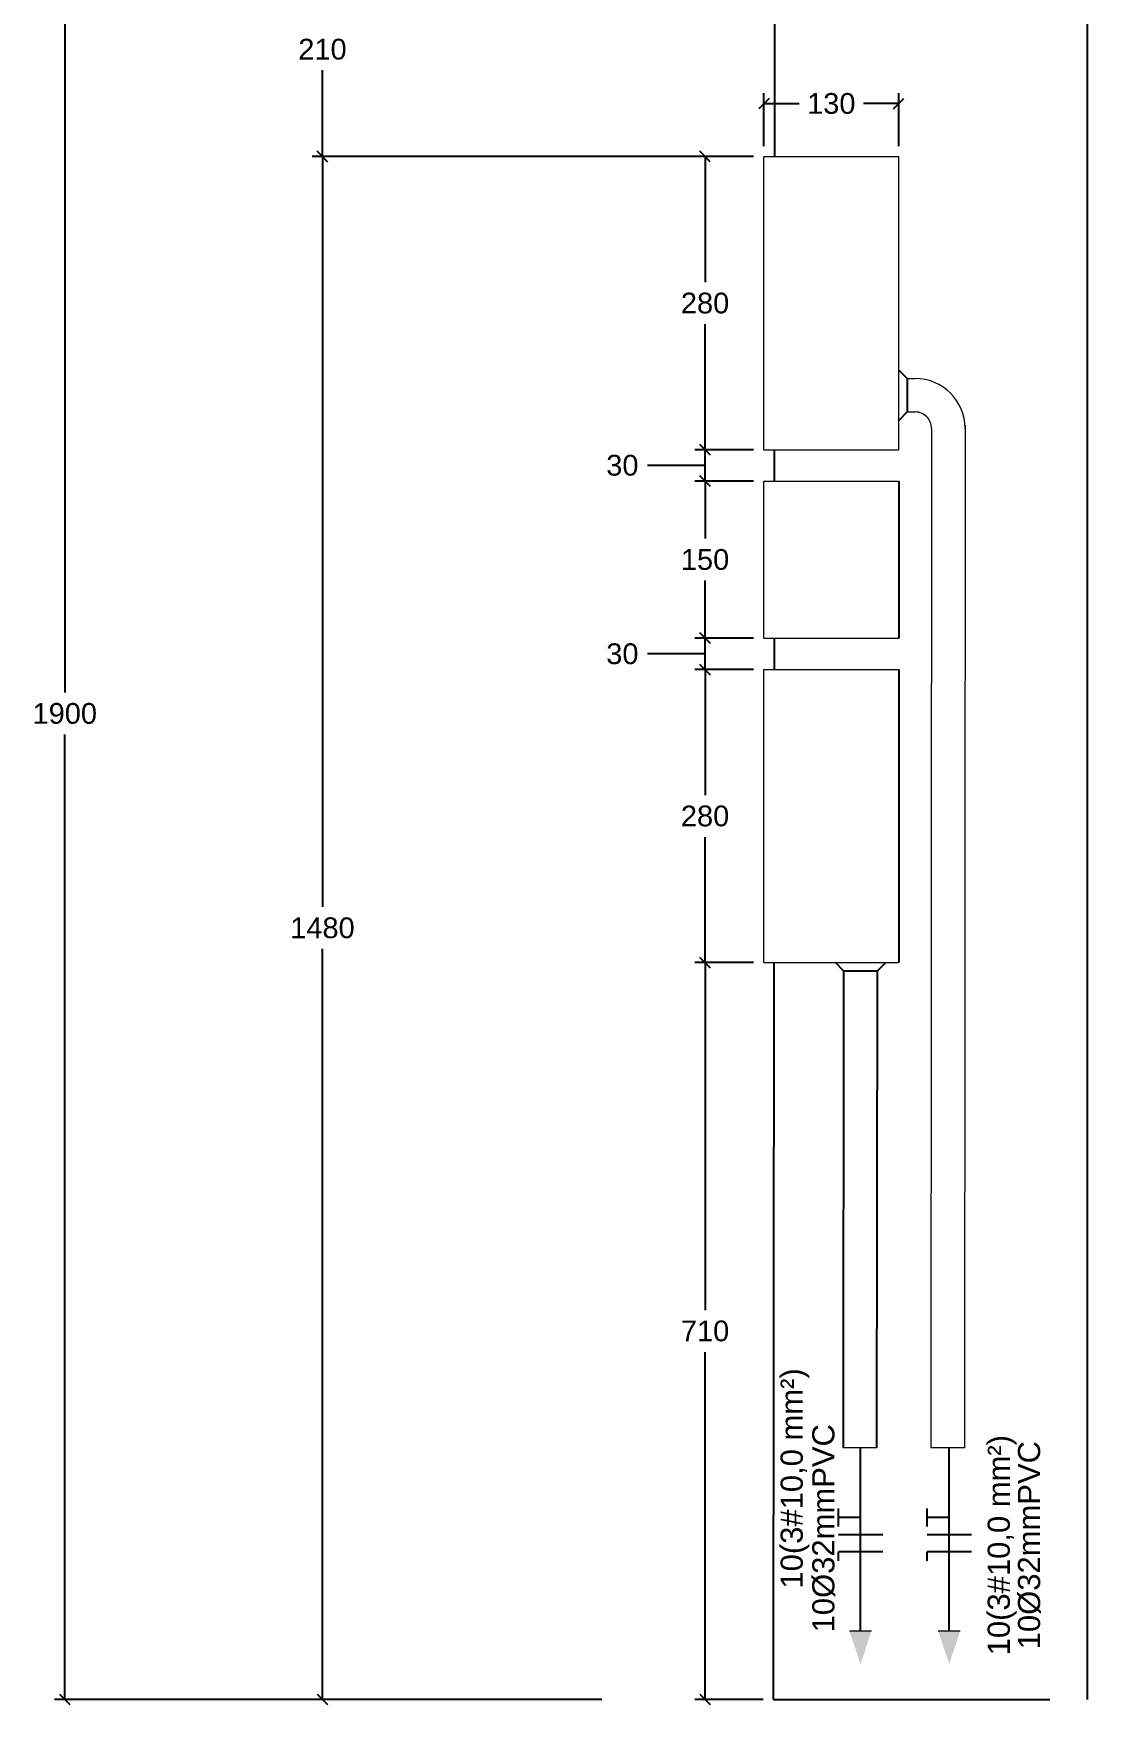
# Model space of a CAD drawing. Header units: inches. Extents: x -3 to 923, y -103 to 154.
# Drawn here: x 261.618 to 262.634, y -89.168 to -87.558 of the extents above; entities that cross this region are included whole.
import ezdxf
from ezdxf.enums import TextEntityAlignment as Align

# ---------------------------------------------------------------- set-up
doc = ezdxf.new("R2010")
doc.units = ezdxf.units.IN
doc.header["$LTSCALE"] = 10
doc.header["$MEASUREMENT"] = 0
doc.linetypes.add('HIDDEN', pattern=[0.375, 0.25, -0.125])
doc.layers.get('DEFPOINTS').update_dxf_attribs({"color": 8})
for name, color, linetype in [('Alvenaria', 8, 'Continuous'), ('Cotas', 1, 'Continuous'), ('DI-Textos_do_diagrama', 7, 'Continuous'), ('EL-Textos_condutos', 7, 'Continuous'), ('PARA-RAIOS', 240, 'Continuous'), ('QUADROS_E_CAIXAS', 240, 'Continuous'), ('TXT', 7, 'Continuous')]:
    doc.layers.add(name, color=color, linetype=linetype)
doc.styles.add('Arial', font='arial.ttf')
doc.dimstyles.new('RICARDO-1-10', dxfattribs={"dimtxt": 0.02, "dimasz": 0.01, "dimexe": 0.01, "dimexo": 0.01, "dimgap": 0.01, "dimtad": 0, "dimtih": 1, "dimtoh": 1, "dimdec": 0, "dimlfac": 1000, "dimzin": 0, "dimdsep": 46, "dimtxsty": 'Arial', "dimblk": 'OBLIQUE', "dimcen": 0, "dimclrt": 2, "dimadec": 0, "dimazin": 0, "dimtfac": 1, "dimtdec": 0, "dimtofl": 0, "dimtmove": 0, "dimatfit": 3, "dimldrblk": 'CLOSEDBLANK', "dimfxl": 0, "dimtolj": 1, "dimtzin": 0, "dimarcsym": 0})

# ---------------------------------------------------------------- blocks, each defined once
blk = doc.blocks.new('_Oblique')
at = {"color": 0, "linetype": 'ByBlock', "lineweight": -2}
blk.add_line((-0.5, -0.5), (0.5, 0.5), dxfattribs=at)
blk = doc.blocks.new('*D34')
at = {"layer": 'DEFPOINTS', "color": 0, "transparency": 16777216}
for p in [(262.2656, -88.4532), (262.3223, -88.4532), (262.3317, -89.1631)]:
    blk.add_point(p, dxfattribs=at)
at = {"layer": 'TXT', "color": 0, "lineweight": -2, "transparency": 16777216}
for p, q in [((262.3123, -88.4532), (262.2556, -88.4532)), ((262.2656, -88.4532), (262.2656, -88.788)), ((262.2656, -89.1631), (262.2656, -88.8284)), ((262.3217, -89.1631), (262.2556, -89.1631))]:
    blk.add_line(p, q, dxfattribs=at)
at = {"layer": 'TXT', "color": 0, "lineweight": -2, "transparency": 16777216, "xscale": 0.01, "yscale": 0.01, "zscale": 0.01}
for p, rotation in [((262.2656, -88.4532), 90), ((262.2656, -89.1631), 270)]:
    blk.add_blockref('_Oblique', p, dxfattribs=dict(at, rotation=rotation))
at = {"layer": 'TXT', "color": 2, "transparency": 16777216, "insert": (262.2656, -88.8082), "char_height": 0.02, "attachment_point": 5, "style": 'Arial'}
blk.add_mtext('\\A1;710', dxfattribs=at)
blk = doc.blocks.new('_ClosedBlank')
at = {"color": 0, "linetype": 'ByBlock', "lineweight": -2}
for p, q in [((-1, 0.17), (0, 0)), ((-1, 0.17), (-1, -0.17)), ((0, 0), (-1, -0.17))]:
    blk.add_line(p, q, dxfattribs=at)
blk = doc.blocks.new('*D35')
at = {"layer": 'DEFPOINTS', "color": 0, "transparency": 16777216}
for p in [(262.2656, -88.1405), (262.3223, -88.1405), (262.3223, -88.1708)]:
    blk.add_point(p, dxfattribs=at)
at = {"layer": 'TXT', "color": 0, "lineweight": -2, "transparency": 16777216}
for p, q in [((262.3123, -88.1405), (262.2556, -88.1405)), ((262.2656, -88.1708), (262.2656, -88.1405)), ((262.2301, -88.1557), (262.2101, -88.1557)), ((262.2656, -88.1557), (262.2301, -88.1557)), ((262.3123, -88.1708), (262.2556, -88.1708))]:
    blk.add_line(p, q, dxfattribs=at)
at = {"layer": 'TXT', "color": 0, "lineweight": -2, "transparency": 16777216, "xscale": 0.01, "yscale": 0.01, "zscale": 0.01}
for p, rotation in [((262.2656, -88.1405), 90), ((262.2656, -88.1708), 270)]:
    blk.add_blockref('_Oblique', p, dxfattribs=dict(at, rotation=rotation))
at = {"layer": 'TXT', "color": 2, "transparency": 16777216, "insert": (262.1859, -88.1557), "char_height": 0.02, "attachment_point": 5, "style": 'Arial'}
blk.add_mtext('\\A1;30', dxfattribs=at)
blk = doc.blocks.new('*D36')
at = {"layer": 'DEFPOINTS', "color": 0, "transparency": 16777216}
for p in [(262.2656, -87.959), (262.3223, -87.959), (262.3223, -87.9892)]:
    blk.add_point(p, dxfattribs=at)
at = {"layer": 'TXT', "color": 0, "lineweight": -2, "transparency": 16777216}
for p, q in [((262.3123, -87.959), (262.2556, -87.959)), ((262.2656, -87.9892), (262.2656, -87.959)), ((262.2301, -87.9741), (262.2101, -87.9741)), ((262.2656, -87.9741), (262.2301, -87.9741)), ((262.3123, -87.9892), (262.2556, -87.9892))]:
    blk.add_line(p, q, dxfattribs=at)
at = {"layer": 'TXT', "color": 0, "lineweight": -2, "transparency": 16777216, "xscale": 0.01, "yscale": 0.01, "zscale": 0.01}
for p, rotation in [((262.2656, -87.959), 90), ((262.2656, -87.9892), 270)]:
    blk.add_blockref('_Oblique', p, dxfattribs=dict(at, rotation=rotation))
at = {"layer": 'TXT', "color": 2, "transparency": 16777216, "insert": (262.1859, -87.9741), "char_height": 0.02, "attachment_point": 5, "style": 'Arial'}
blk.add_mtext('\\A1;30', dxfattribs=at)
blk = doc.blocks.new('*D37')
at = {"layer": 'DEFPOINTS', "color": 0, "transparency": 16777216}
for p in [(262.4523, -87.6255), (262.3223, -87.6765), (262.4523, -87.6765)]:
    blk.add_point(p, dxfattribs=at)
at = {"layer": 'TXT', "color": 0, "lineweight": -2, "transparency": 16777216}
for p, q in [((262.3223, -87.6665), (262.3223, -87.6155)), ((262.3223, -87.6255), (262.3562, -87.6255)), ((262.4523, -87.6255), (262.4184, -87.6255)), ((262.4523, -87.6665), (262.4523, -87.6155))]:
    blk.add_line(p, q, dxfattribs=at)
at = {"layer": 'TXT', "color": 0, "lineweight": -2, "transparency": 16777216, "xscale": 0.01, "yscale": 0.01, "zscale": 0.01, "rotation": 180}
blk.add_blockref('_Oblique', (262.3223, -87.6255), dxfattribs=at)
at = {"layer": 'TXT', "color": 0, "lineweight": -2, "transparency": 16777216, "xscale": 0.01, "yscale": 0.01, "zscale": 0.01}
blk.add_blockref('_Oblique', (262.4523, -87.6255), dxfattribs=at)
at = {"layer": 'TXT', "color": 2, "transparency": 16777216, "insert": (262.3873, -87.6255), "char_height": 0.02, "attachment_point": 5, "style": 'Arial'}
blk.add_mtext('\\A1;130', dxfattribs=at)
blk = doc.blocks.new('*D69')
at = {"layer": 'DEFPOINTS', "color": 0, "transparency": 16777216}
for p in [(262.3324, -87.2632), (261.6484, -89.1631), (262.1762, -89.1631)]:
    blk.add_point(p, dxfattribs=at)
at = {"layer": 'TXT', "color": 0, "lineweight": -2, "transparency": 16777216}
for p, q in [((262.3224, -87.2632), (261.6384, -87.2632)), ((261.6484, -87.2632), (261.6484, -88.193)), ((261.6484, -89.1631), (261.6484, -88.2334)), ((262.1662, -89.1631), (261.6384, -89.1631))]:
    blk.add_line(p, q, dxfattribs=at)
at = {"layer": 'TXT', "color": 0, "lineweight": -2, "transparency": 16777216, "xscale": 0.01, "yscale": 0.01, "zscale": 0.01}
for p, rotation in [((261.6484, -87.2632), 90), ((261.6484, -89.1631), 270)]:
    blk.add_blockref('_Oblique', p, dxfattribs=dict(at, rotation=rotation))
at = {"layer": 'TXT', "color": 2, "transparency": 16777216, "insert": (261.6484, -88.2132), "char_height": 0.02, "attachment_point": 5, "style": 'Arial'}
blk.add_mtext('\\A1;1900', dxfattribs=at)

msp = doc.modelspace()

# ---------------------------------------------------------------- hatches: boundary and pattern name
at = {"layer": 'Cotas', "linetype": 'Continuous', "lineweight": 0}
for points in [[(262.4261, -89.097), (262.4048, -89.097), (262.4155, -89.1291)], [(262.5116, -89.097), (262.4903, -89.097), (262.5009, -89.1291)]]:
    msp.add_hatch(color=0, dxfattribs=at).paths.add_polyline_path(points)

# ---------------------------------------------------------------- linework, layer by layer
at = {"layer": 'Alvenaria'}
for p, q in [((262.3324, -87.2632), (262.3324, -87.6765)), ((262.6343, -89.1631), (262.6343, -87.2632)), ((262.3317, -89.1631), (262.5335, -89.1631)), ((262.497, -89.1631), (262.5979, -89.1631))]:
    msp.add_line(p, q, dxfattribs=at)
at = {"layer": 'Alvenaria', "linetype": 'Continuous'}
for p, q in [((262.3324, -87.9892), (262.3324, -87.959)), ((262.3324, -88.1708), (262.3324, -88.1405)), ((262.3317, -89.1632), (262.3322, -88.4532)), ((262.3317, -89.1632), (262.5335, -89.1632))]:
    msp.add_line(p, q, dxfattribs=at)
at = {"layer": 'Cotas', "color": 0, "linetype": 'Continuous', "lineweight": 0}
for p, q in [((262.4603, -87.8903), (262.468, -87.8903)), ((262.4603, -87.9226), (262.468, -87.9226)), ((262.4048, -89.097), (262.4261, -89.097)), ((262.4903, -89.097), (262.5116, -89.097))]:
    msp.add_line(p, q, dxfattribs=at)
at = {"layer": 'Cotas', "color": 0, "linetype": 'HIDDEN', "lineweight": 0}
for p, q in [((262.4839, -87.9385), (262.4833, -88.9208)), ((262.5162, -87.9355), (262.5156, -88.9208)), ((262.431, -88.9208), (262.3987, -88.9208)), ((262.5156, -88.9208), (262.4833, -88.9208))]:
    msp.add_line(p, q, dxfattribs=at)
for radius in [0.0482, 0.0159]:
    msp.add_arc((262.468, -87.9385), radius, 0, 90, dxfattribs=at)
at = {"layer": 'EL-Textos_condutos', "linetype": 'Continuous', "lineweight": 0}
for p, q in [((262.3223, -87.6765), (262.4523, -87.6765)), ((262.3223, -87.959), (262.3223, -87.6765)), ((262.4523, -87.959), (262.4523, -87.6765)), ((262.3223, -87.959), (262.4523, -87.959)), ((262.3223, -88.1405), (262.3223, -87.9892)), ((262.3223, -87.9892), (262.4523, -87.9892)), ((262.3223, -88.1405), (262.4523, -88.1405)), ((262.3223, -88.4532), (262.3223, -88.1708)), ((262.3223, -88.1708), (262.4523, -88.1708)), ((262.3223, -88.4532), (262.4523, -88.4532))]:
    msp.add_line(p, q, dxfattribs=at)
at = {"layer": 'PARA-RAIOS'}
for p, q in [((262.3941, -88.9964), (262.3941, -88.9792)), ((262.4796, -88.9964), (262.4796, -88.9792)), ((262.4155, -88.9878), (262.3941, -88.9878)), ((262.5009, -88.9878), (262.4796, -88.9878)), ((262.4369, -89.0044), (262.3941, -89.0044)), ((262.5223, -89.0044), (262.4796, -89.0044)), ((262.4369, -89.021), (262.3941, -89.021)), ((262.3941, -89.0296), (262.3941, -89.021)), ((262.5223, -89.021), (262.4796, -89.021)), ((262.4796, -89.0296), (262.4796, -89.021))]:
    msp.add_line(p, q, dxfattribs=at)
at = {"layer": 'QUADROS_E_CAIXAS', "color": 7}
for p, q in [((262.4603, -87.8903), (262.4523, -87.8823)), ((262.4603, -87.8903), (262.4603, -87.9226)), ((262.4603, -87.9226), (262.4523, -87.9307)), ((262.3993, -88.4613), (262.3912, -88.4532)), ((262.4316, -88.4613), (262.3993, -88.4613)), ((262.4316, -88.4613), (262.4397, -88.4532))]:
    msp.add_line(p, q, dxfattribs=at)
at = {"layer": 'QUADROS_E_CAIXAS', "color": 0, "linetype": 'HIDDEN'}
for p, q in [((262.3991, -88.4611), (262.3987, -88.9208)), ((262.4314, -88.4613), (262.431, -88.9208))]:
    msp.add_line(p, q, dxfattribs=at)
at = {"layer": 'QUADROS_E_CAIXAS', "color": 7, "linetype": 'Continuous', "ltscale": 0.1}
for p, q in [((262.4155, -89.097), (262.4155, -88.9208)), ((262.5009, -89.097), (262.5009, -88.9208))]:
    msp.add_line(p, q, dxfattribs=at)
at = {"layer": 'TXT'}
for p, q in [((261.8968, -87.6765), (261.8968, -87.5934)), ((262.3123, -87.6765), (261.8868, -87.6765)), ((262.3123, -87.6765), (261.8868, -87.6765)), ((261.8968, -87.6765), (261.8968, -88.3996)), ((262.3123, -87.6765), (262.2556, -87.6765)), ((262.2656, -87.6765), (262.2656, -87.7976)), ((262.2656, -87.959), (262.2656, -87.838)), ((262.3123, -87.959), (262.2556, -87.959)), ((262.3123, -87.9892), (262.2556, -87.9892)), ((262.2656, -87.9892), (262.2656, -88.0447)), ((262.4523, -87.9892), (262.4523, -88.1405)), ((262.2656, -88.1405), (262.2656, -88.0851)), ((262.3123, -88.1405), (262.2556, -88.1405)), ((262.3123, -88.1708), (262.2556, -88.1708)), ((262.2656, -88.1708), (262.2656, -88.2918)), ((262.4523, -88.1708), (262.4523, -88.4532)), ((262.2656, -88.4532), (262.2656, -88.3322)), ((261.8968, -89.1631), (261.8968, -88.44)), ((262.3123, -88.4532), (262.2556, -88.4532)), ((261.8923, -89.1631), (261.8868, -89.1631))]:
    msp.add_line(p, q, dxfattribs=at)

# ---------------------------------------------------------------- block references
at = {"layer": 'TXT', "xscale": 0.01, "yscale": 0.01, "zscale": 0.01}
for p, rotation in [((261.8968, -87.6765), 90), ((261.8968, -87.6765), 270), ((262.2656, -87.6765), 90), ((262.2656, -87.959), 270), ((262.2656, -87.9892), 90), ((262.2656, -88.1405), 270), ((262.2656, -88.1708), 90), ((262.2656, -88.4532), 270), ((261.8968, -89.1631), 270)]:
    msp.add_blockref('_Oblique', p, dxfattribs=dict(at, rotation=rotation))

# ---------------------------------------------------------------- texts
at = {"layer": 'DI-Textos_do_diagrama', "linetype": 'Continuous', "style": 'Arial'}
for s, p in [('10(3#10,0 mm²)', (262.3662, -88.9502)), ('10%%C32mmPVC', (262.3967, -88.9982)), ('10(3#10,0 mm²)', (262.5658, -89.0145)), ('10%%C32mmPVC', (262.595, -89.0145))]:
    msp.add_text(s, height=0.021364, rotation=90, dxfattribs=at).set_placement(p, align=Align.BOTTOM_CENTER)
at = {"layer": 'TXT', "color": 2, "char_height": 0.02, "attachment_point": 5, "style": 'Arial'}
for s, insert in [('210', (261.8968, -87.5732)), ('280', (262.2656, -87.8178)), ('150', (262.2656, -88.0649)), ('280', (262.2656, -88.312)), ('1480', (261.8968, -88.4198))]:
    msp.add_mtext(s, dxfattribs=dict(at, insert=insert))

# ---------------------------------------------------------------- dimensions: what is measured, and where the dimension line sits
at = {"layer": 'TXT'}
for base, p1, p2, picture, middle in [((261.6484, -89.1631), (262.3324, -87.2632), (262.1762, -89.1631), '*D69', (261.6484, -88.2132)), ((262.2656, -88.4532), (262.3317, -89.1631), (262.3223, -88.4532), '*D34', (262.2656, -88.8082))]:
    dim = msp.add_linear_dim(base=base, p1=p1, p2=p2, angle=90, dimstyle='RICARDO-1-10', dxfattribs=at)
    dim.commit()
    dim.dimension.update_dxf_attribs({"geometry": picture, "text_midpoint": middle})
dim = msp.add_linear_dim(base=(262.4523, -87.6255), p1=(262.3223, -87.6765), p2=(262.4523, -87.6765), dimstyle='RICARDO-1-10', dxfattribs=at)
dim.commit()
dim.dimension.update_dxf_attribs({"geometry": '*D37', "text_midpoint": (262.3873, -87.6255)})
for base, p1, p2, picture, middle in [((262.2656, -87.959), (262.3223, -87.9892), (262.3223, -87.959), '*D36', (262.2001, -87.9741)), ((262.2656, -88.1405), (262.3223, -88.1708), (262.3223, -88.1405), '*D35', (262.2001, -88.1557))]:
    dim = msp.add_linear_dim(base=base, p1=p1, p2=p2, angle=90, dimstyle='RICARDO-1-10', override={"dimtmove": 1}, dxfattribs=at)
    dim.commit()
    dim.dimension.update_dxf_attribs({"geometry": picture, "text_midpoint": middle})

doc.saveas('drawing.dxf')
